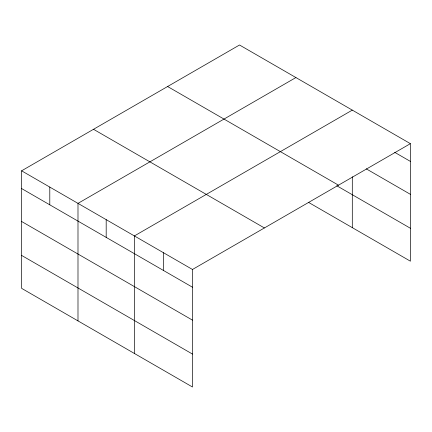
<?xml version="1.0" encoding="UTF-8"?>
<svg xmlns="http://www.w3.org/2000/svg" width="432" height="432" viewBox="0 0 432 432"><rect width="100%" height="100%" fill="white"/><g stroke="black" fill="none" stroke-linecap="round" stroke-linejoin="round"><path stroke-width="0.65" d="M410.4 143.662L239.517 44.998L21.6 170.813L21.6 288.338L192.483 387.002L192.483 269.471L410.4 143.662L410.4 261.187L308.567 202.397M295.909 77.56L77.992 203.369L77.992 320.9M352.301 110.117L134.384 235.926L134.384 353.457M394.713 152.345L410.4 161.401M366.244 168.836L410.4 194.33M167.605 86.519L338.488 185.177M336.76 185.744L410.4 228.258M93.512 129.292L264.395 227.956M21.6 170.813L192.483 269.471M21.6 188.552L192.483 287.215M21.6 221.481L192.483 320.144M21.6 255.409L192.483 354.073M352.301 176.753L352.301 227.642M163.436 252.698L163.436 270.443M106.186 219.65L106.186 237.389M49.793 187.088L49.793 204.833"/></g></svg>
